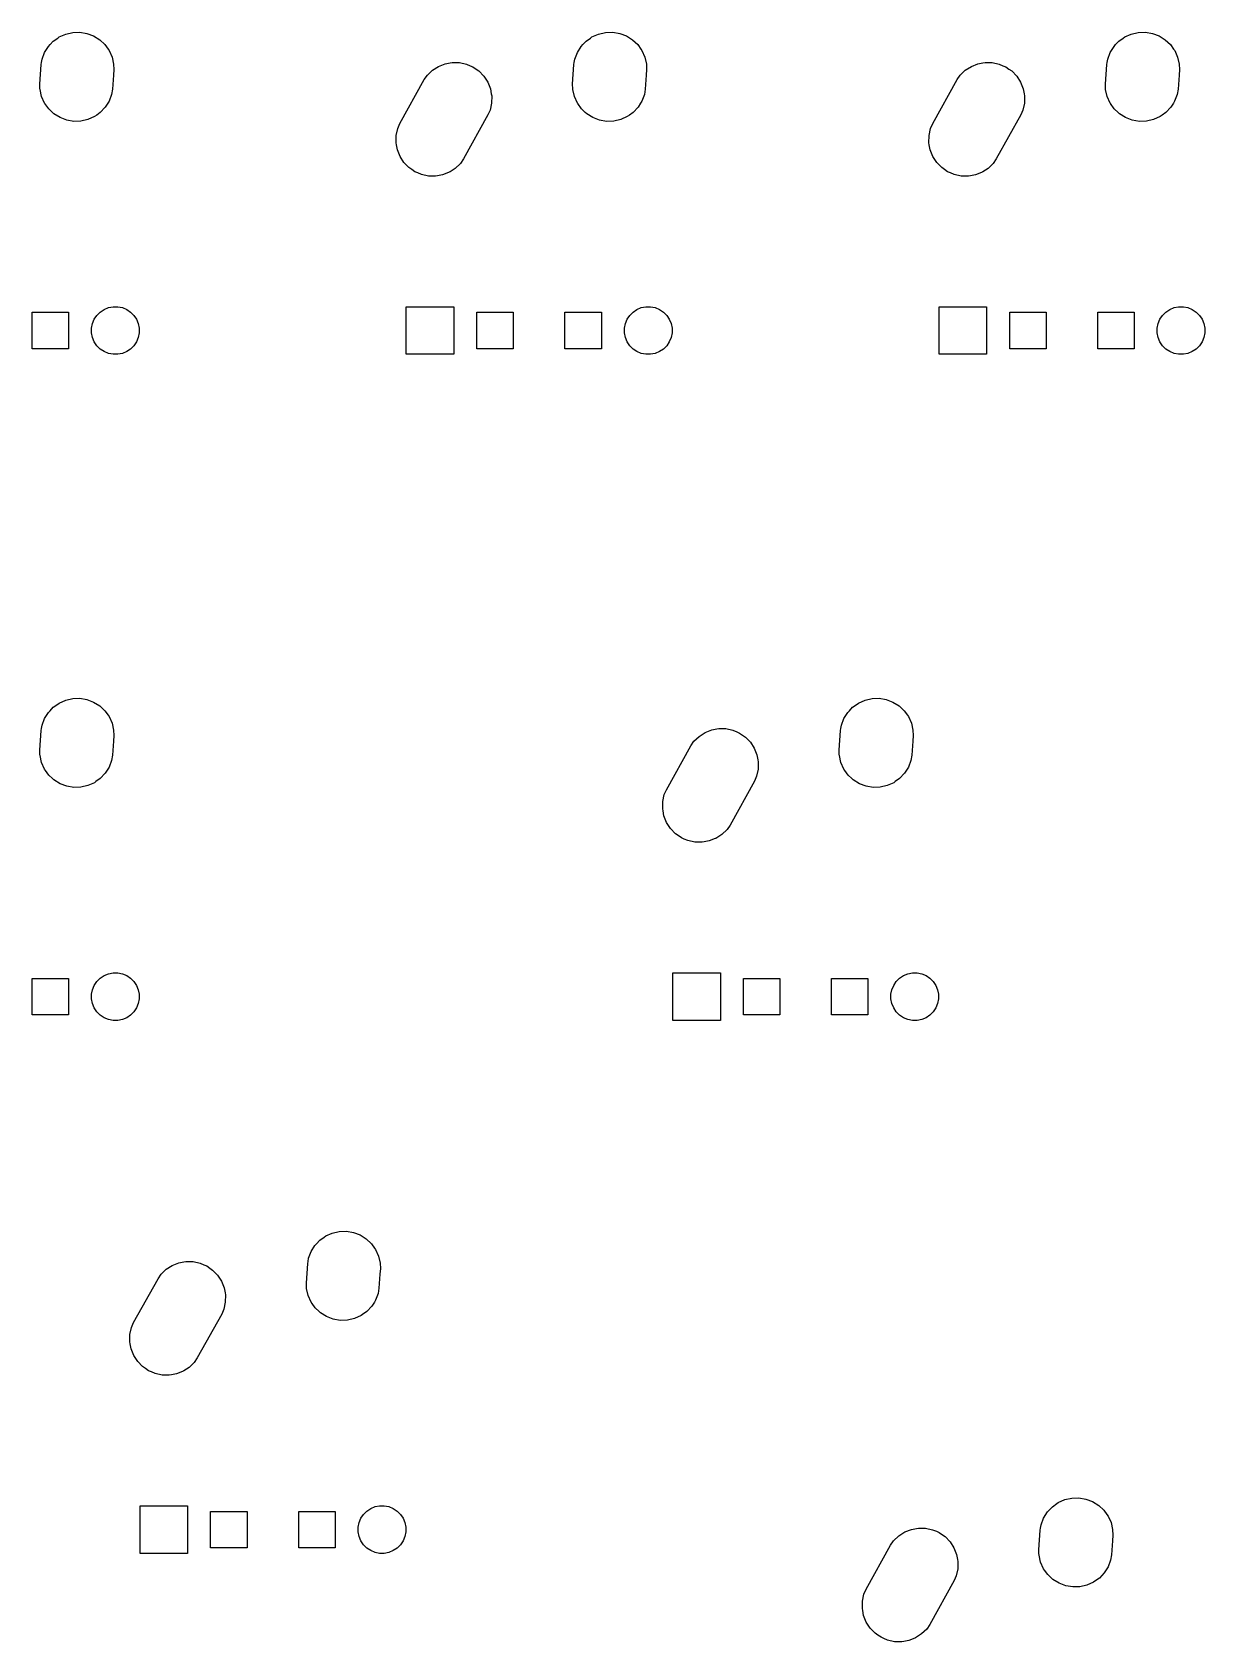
# Model space of a CAD drawing. Extents: x -4 to 377, y -2 to 110.
# Drawn here: x 292.2 to 334.1, y 52.1 to 109.7 of the extents above; entities that cross this region are included whole.
import ezdxf

# ---------------------------------------------------------------- set-up
doc = ezdxf.new("R2010")
doc.units = 0
doc.header["$MEASUREMENT"] = 0
doc.layers.add('BLACK', color=7, linetype='CONTINUOUS')

msp = doc.modelspace()

# ---------------------------------------------------------------- linework, layer by layer
at = {"layer": 'BLACK', "linetype": 'CONTINUOUS'}
for p, q in [((292.792, 109.219), (292.91, 109.344)), ((292.91, 109.344), (293.067, 109.456)), ((293.067, 109.456), (293.119, 109.493)), ((293.119, 109.493), (293.353, 109.598)), ((293.353, 109.598), (293.602, 109.656)), ((293.353, 109.598), (293.353, 109.598)), ((293.602, 109.656), (293.859, 109.664)), ((293.859, 109.664), (293.859, 109.664)), ((293.859, 109.664), (294.111, 109.621)), ((294.111, 109.621), (294.351, 109.53)), ((294.351, 109.53), (294.568, 109.394)), ((294.568, 109.394), (294.755, 109.219)), ((311.842, 109.219), (311.96, 109.344)), ((311.96, 109.344), (312.117, 109.456)), ((312.117, 109.456), (312.169, 109.493)), ((312.169, 109.493), (312.403, 109.598)), ((312.403, 109.598), (312.652, 109.656)), ((312.403, 109.598), (312.403, 109.598)), ((312.652, 109.656), (312.909, 109.664)), ((312.909, 109.664), (312.909, 109.664)), ((312.909, 109.664), (313.161, 109.621)), ((313.161, 109.621), (313.401, 109.53)), ((313.401, 109.53), (313.618, 109.394)), ((313.618, 109.394), (313.805, 109.219)), ((330.892, 109.219), (331.01, 109.344)), ((331.01, 109.344), (331.167, 109.456)), ((331.167, 109.456), (331.219, 109.493)), ((331.219, 109.493), (331.453, 109.598)), ((331.453, 109.598), (331.702, 109.656)), ((331.453, 109.598), (331.453, 109.598)), ((331.702, 109.656), (331.959, 109.664)), ((331.959, 109.664), (331.959, 109.664)), ((331.959, 109.664), (332.211, 109.621)), ((332.211, 109.621), (332.451, 109.53)), ((332.451, 109.53), (332.668, 109.394)), ((332.668, 109.394), (332.855, 109.219)), ((292.508, 108.701), (292.599, 108.941)), ((292.599, 108.941), (292.735, 109.158)), ((292.735, 109.158), (292.792, 109.219)), ((294.755, 109.219), (294.866, 109.062)), ((294.866, 109.062), (294.904, 109.01)), ((294.904, 109.01), (295.009, 108.776)), ((295.009, 108.776), (295.009, 108.776)), ((295.009, 108.776), (295.066, 108.527)), ((311.558, 108.701), (311.649, 108.941)), ((311.649, 108.941), (311.785, 109.158)), ((311.785, 109.158), (311.842, 109.219)), ((313.805, 109.219), (313.916, 109.062)), ((313.916, 109.062), (313.954, 109.01)), ((313.954, 109.01), (314.059, 108.776)), ((314.059, 108.776), (314.059, 108.776)), ((314.059, 108.776), (314.116, 108.527)), ((330.608, 108.701), (330.699, 108.941)), ((330.699, 108.941), (330.835, 109.158)), ((330.835, 109.158), (330.892, 109.219)), ((332.855, 109.219), (332.966, 109.062)), ((332.966, 109.062), (333.004, 109.01)), ((333.004, 109.01), (333.109, 108.776)), ((333.109, 108.776), (333.109, 108.776)), ((333.109, 108.776), (333.166, 108.527)), ((292.428, 107.805), (292.476, 108.512)), ((292.476, 108.512), (292.488, 108.583)), ((292.488, 108.583), (292.508, 108.701)), ((295.072, 108.335), (295.058, 108.125)), ((295.066, 108.527), (295.072, 108.335)), ((306.283, 108.125), (306.468, 108.304)), ((306.468, 108.304), (306.683, 108.443)), ((306.683, 108.443), (306.921, 108.537)), ((306.921, 108.537), (307.1, 108.57)), ((307.1, 108.57), (307.173, 108.583)), ((307.173, 108.583), (307.43, 108.579)), ((307.43, 108.579), (307.68, 108.525)), ((307.68, 108.525), (307.813, 108.467)), ((307.813, 108.467), (307.915, 108.423)), ((307.915, 108.423), (308.027, 108.346)), ((308.027, 108.346), (308.126, 108.277)), ((308.126, 108.277), (308.126, 108.277)), ((308.126, 108.277), (308.304, 108.093)), ((311.478, 107.805), (311.526, 108.512)), ((311.526, 108.512), (311.538, 108.583)), ((311.538, 108.583), (311.558, 108.701)), ((314.122, 108.335), (314.108, 108.125)), ((314.116, 108.527), (314.122, 108.335)), ((325.333, 108.125), (325.518, 108.304)), ((325.518, 108.304), (325.733, 108.443)), ((325.733, 108.443), (325.971, 108.537)), ((325.971, 108.537), (326.15, 108.57)), ((326.15, 108.57), (326.223, 108.583)), ((326.223, 108.583), (326.48, 108.579)), ((326.48, 108.579), (326.73, 108.525)), ((326.73, 108.525), (326.863, 108.467)), ((326.863, 108.467), (326.965, 108.423)), ((326.965, 108.423), (327.077, 108.346)), ((327.077, 108.346), (327.176, 108.277)), ((327.176, 108.277), (327.176, 108.277)), ((327.176, 108.277), (327.354, 108.093)), ((330.528, 107.805), (330.576, 108.512)), ((330.576, 108.512), (330.588, 108.583)), ((330.588, 108.583), (330.608, 108.701)), ((333.172, 108.335), (333.158, 108.125)), ((333.166, 108.527), (333.172, 108.335)), ((292.433, 107.639), (292.428, 107.805)), ((292.434, 107.613), (292.433, 107.639)), ((292.491, 107.364), (292.434, 107.613)), ((295.024, 107.628), (294.992, 107.439)), ((295.058, 108.125), (295.024, 107.628)), ((305.301, 106.396), (306.174, 107.968)), ((306.174, 107.968), (306.283, 108.125)), ((306.283, 108.125), (306.283, 108.125)), ((308.304, 108.093), (308.443, 107.878)), ((308.443, 107.878), (308.537, 107.639)), ((308.537, 107.639), (308.57, 107.46)), ((311.483, 107.639), (311.478, 107.805)), ((311.484, 107.613), (311.483, 107.639)), ((311.541, 107.364), (311.484, 107.613)), ((314.074, 107.628), (314.042, 107.439)), ((314.108, 108.125), (314.074, 107.628)), ((324.351, 106.396), (325.224, 107.968)), ((325.224, 107.968), (325.333, 108.125)), ((325.333, 108.125), (325.333, 108.125)), ((327.354, 108.093), (327.493, 107.878)), ((327.493, 107.878), (327.587, 107.639)), ((327.587, 107.639), (327.62, 107.46)), ((330.533, 107.639), (330.528, 107.805)), ((330.534, 107.613), (330.533, 107.639)), ((330.591, 107.364), (330.534, 107.613)), ((333.124, 107.628), (333.092, 107.439)), ((333.158, 108.125), (333.124, 107.628)), ((292.596, 107.13), (292.491, 107.364)), ((292.61, 107.111), (292.596, 107.13)), ((292.745, 106.921), (292.61, 107.111)), ((294.858, 107.13), (294.765, 106.982)), ((294.901, 107.199), (294.858, 107.13)), ((294.992, 107.439), (294.901, 107.199)), ((308.579, 107.131), (308.525, 106.88)), ((308.57, 107.46), (308.583, 107.387)), ((308.583, 107.387), (308.579, 107.131)), ((311.646, 107.13), (311.541, 107.364)), ((311.66, 107.111), (311.646, 107.13)), ((311.795, 106.921), (311.66, 107.111)), ((313.908, 107.13), (313.815, 106.982)), ((313.951, 107.199), (313.908, 107.13)), ((314.042, 107.439), (313.951, 107.199)), ((327.629, 107.131), (327.575, 106.88)), ((327.62, 107.46), (327.633, 107.387)), ((327.633, 107.387), (327.629, 107.131)), ((330.696, 107.13), (330.591, 107.364)), ((330.71, 107.111), (330.696, 107.13)), ((330.845, 106.921), (330.71, 107.111)), ((332.958, 107.13), (332.865, 106.982)), ((333.001, 107.199), (332.958, 107.13)), ((333.092, 107.439), (333.001, 107.199)), ((292.879, 106.796), (292.745, 106.921)), ((292.932, 106.746), (292.879, 106.796)), ((293.149, 106.61), (292.932, 106.746)), ((293.389, 106.519), (293.149, 106.61)), ((293.641, 106.476), (293.389, 106.519)), ((293.898, 106.484), (293.641, 106.476)), ((293.641, 106.476), (293.641, 106.476)), ((294.147, 106.542), (293.898, 106.484)), ((294.381, 106.647), (294.147, 106.542)), ((294.147, 106.542), (294.147, 106.542)), ((294.46, 106.703), (294.381, 106.647)), ((294.59, 106.796), (294.46, 106.703)), ((294.765, 106.982), (294.59, 106.796)), ((308.449, 106.704), (307.576, 105.132)), ((308.525, 106.88), (308.449, 106.704)), ((311.929, 106.796), (311.795, 106.921)), ((311.982, 106.746), (311.929, 106.796)), ((312.199, 106.61), (311.982, 106.746)), ((312.439, 106.519), (312.199, 106.61)), ((312.691, 106.476), (312.439, 106.519)), ((312.948, 106.484), (312.691, 106.476)), ((312.691, 106.476), (312.691, 106.476)), ((313.197, 106.542), (312.948, 106.484)), ((313.431, 106.647), (313.197, 106.542)), ((313.197, 106.542), (313.197, 106.542)), ((313.51, 106.703), (313.431, 106.647)), ((313.64, 106.796), (313.51, 106.703)), ((313.815, 106.982), (313.64, 106.796)), ((327.499, 106.704), (326.626, 105.132)), ((327.575, 106.88), (327.499, 106.704)), ((330.979, 106.796), (330.845, 106.921)), ((331.032, 106.746), (330.979, 106.796)), ((331.249, 106.61), (331.032, 106.746)), ((331.489, 106.519), (331.249, 106.61)), ((331.741, 106.476), (331.489, 106.519)), ((331.998, 106.484), (331.741, 106.476)), ((331.741, 106.476), (331.741, 106.476)), ((332.247, 106.542), (331.998, 106.484)), ((332.481, 106.647), (332.247, 106.542)), ((332.247, 106.542), (332.247, 106.542)), ((332.56, 106.703), (332.481, 106.647)), ((332.69, 106.796), (332.56, 106.703)), ((332.865, 106.982), (332.69, 106.796)), ((305.167, 105.713), (305.171, 105.969)), ((305.171, 105.969), (305.225, 106.22)), ((305.225, 106.22), (305.301, 106.396)), ((324.217, 105.713), (324.221, 105.969)), ((324.221, 105.969), (324.275, 106.22)), ((324.275, 106.22), (324.351, 106.396)), ((305.18, 105.64), (305.167, 105.713)), ((305.213, 105.461), (305.18, 105.64)), ((305.307, 105.222), (305.213, 105.461)), ((324.23, 105.64), (324.217, 105.713)), ((324.263, 105.461), (324.23, 105.64)), ((324.357, 105.222), (324.263, 105.461)), ((305.446, 105.007), (305.307, 105.222)), ((305.624, 104.823), (305.446, 105.007)), ((305.723, 104.754), (305.624, 104.823)), ((305.624, 104.823), (305.624, 104.823)), ((305.835, 104.677), (305.723, 104.754)), ((307.282, 104.796), (307.098, 104.677)), ((307.467, 104.975), (307.282, 104.796)), ((307.576, 105.132), (307.467, 104.975)), ((307.467, 104.975), (307.467, 104.975)), ((324.496, 105.007), (324.357, 105.222)), ((324.674, 104.823), (324.496, 105.007)), ((324.773, 104.754), (324.674, 104.823)), ((324.674, 104.823), (324.674, 104.823)), ((324.885, 104.677), (324.773, 104.754)), ((326.332, 104.796), (326.148, 104.677)), ((326.517, 104.975), (326.332, 104.796)), ((326.626, 105.132), (326.517, 104.975)), ((326.517, 104.975), (326.517, 104.975)), ((305.937, 104.633), (305.835, 104.677)), ((306.07, 104.575), (305.937, 104.633)), ((306.32, 104.521), (306.07, 104.575)), ((306.577, 104.517), (306.32, 104.521)), ((306.65, 104.53), (306.577, 104.517)), ((306.829, 104.563), (306.65, 104.53)), ((307.045, 104.648), (306.829, 104.563)), ((307.067, 104.657), (307.045, 104.648)), ((307.098, 104.677), (307.067, 104.657)), ((324.987, 104.633), (324.885, 104.677)), ((325.12, 104.575), (324.987, 104.633)), ((325.37, 104.521), (325.12, 104.575)), ((325.627, 104.517), (325.37, 104.521)), ((325.7, 104.53), (325.627, 104.517)), ((325.879, 104.563), (325.7, 104.53)), ((326.095, 104.648), (325.879, 104.563)), ((326.117, 104.657), (326.095, 104.648)), ((326.148, 104.677), (326.117, 104.657)), ((292.154, 98.349), (292.154, 99.651)), ((292.154, 99.651), (293.456, 99.651)), ((293.456, 99.651), (293.456, 98.349)), ((294.376, 99.4031), (294.469, 99.5425)), ((294.469, 99.5425), (294.588, 99.661)), ((294.588, 99.661), (294.727, 99.7541)), ((294.727, 99.7541), (294.882, 99.8183)), ((294.882, 99.8183), (295.046, 99.851)), ((295.046, 99.851), (295.214, 99.851)), ((295.214, 99.851), (295.378, 99.8183)), ((295.378, 99.8183), (295.533, 99.7541)), ((295.533, 99.7541), (295.672, 99.661)), ((295.672, 99.661), (295.791, 99.5425)), ((295.791, 99.5425), (295.884, 99.4031)), ((305.529, 98.149), (305.529, 99.851)), ((305.529, 99.851), (307.231, 99.851)), ((307.231, 99.851), (307.231, 98.149)), ((308.054, 98.349), (308.054, 99.651)), ((308.054, 99.651), (309.356, 99.651)), ((309.356, 99.651), (309.356, 98.349)), ((311.204, 98.349), (311.204, 99.651)), ((311.204, 99.651), (312.506, 99.651)), ((312.506, 99.651), (312.506, 98.349)), ((313.426, 99.4031), (313.519, 99.5425)), ((313.519, 99.5425), (313.638, 99.661)), ((313.638, 99.661), (313.777, 99.7541)), ((313.777, 99.7541), (313.932, 99.8183)), ((313.932, 99.8183), (314.096, 99.851)), ((314.096, 99.851), (314.264, 99.851)), ((314.264, 99.851), (314.428, 99.8183)), ((314.428, 99.8183), (314.583, 99.7541)), ((314.583, 99.7541), (314.722, 99.661)), ((314.722, 99.661), (314.841, 99.5425)), ((314.841, 99.5425), (314.934, 99.4031)), ((324.579, 98.149), (324.579, 99.851)), ((324.579, 99.851), (326.281, 99.851)), ((326.281, 99.851), (326.281, 98.149)), ((327.104, 98.349), (327.104, 99.651)), ((327.104, 99.651), (328.406, 99.651)), ((328.406, 99.651), (328.406, 98.349)), ((330.254, 98.349), (330.254, 99.651)), ((330.254, 99.651), (331.556, 99.651)), ((331.556, 99.651), (331.556, 98.349)), ((332.476, 99.4031), (332.569, 99.5425)), ((332.569, 99.5425), (332.688, 99.661)), ((332.688, 99.661), (332.827, 99.7541)), ((332.827, 99.7541), (332.982, 99.8183)), ((332.982, 99.8183), (333.146, 99.851)), ((333.146, 99.851), (333.314, 99.851)), ((333.314, 99.851), (333.478, 99.8183)), ((333.478, 99.8183), (333.633, 99.7541)), ((333.633, 99.7541), (333.772, 99.661)), ((333.772, 99.661), (333.891, 99.5425)), ((333.891, 99.5425), (333.984, 99.4031)), ((294.279, 99.0838), (294.312, 99.2482)), ((294.279, 98.9162), (294.279, 99.0838)), ((294.312, 99.2482), (294.376, 99.4031)), ((295.884, 99.4031), (295.948, 99.2482)), ((295.948, 99.2482), (295.981, 99.0838)), ((295.981, 99.0838), (295.981, 98.9162)), ((313.329, 99.0838), (313.362, 99.2482)), ((313.329, 98.9162), (313.329, 99.0838)), ((313.362, 99.2482), (313.426, 99.4031)), ((314.934, 99.4031), (314.998, 99.2482)), ((314.998, 99.2482), (315.031, 99.0838)), ((315.031, 99.0838), (315.031, 98.9162)), ((332.379, 99.0838), (332.412, 99.2482)), ((332.379, 98.9162), (332.379, 99.0838)), ((332.412, 99.2482), (332.476, 99.4031)), ((333.984, 99.4031), (334.048, 99.2482)), ((334.048, 99.2482), (334.081, 99.0838)), ((334.081, 99.0838), (334.081, 98.9162)), ((294.312, 98.7518), (294.279, 98.9162)), ((294.376, 98.5969), (294.312, 98.7518)), ((294.469, 98.4575), (294.376, 98.5969)), ((294.588, 98.339), (294.469, 98.4575)), ((295.791, 98.4575), (295.672, 98.339)), ((295.884, 98.5969), (295.791, 98.4575)), ((295.948, 98.7518), (295.884, 98.5969)), ((295.981, 98.9162), (295.948, 98.7518)), ((313.362, 98.7518), (313.329, 98.9162)), ((313.426, 98.5969), (313.362, 98.7518)), ((313.519, 98.4575), (313.426, 98.5969)), ((313.638, 98.339), (313.519, 98.4575)), ((314.841, 98.4575), (314.722, 98.339)), ((314.934, 98.5969), (314.841, 98.4575)), ((314.998, 98.7518), (314.934, 98.5969)), ((315.031, 98.9162), (314.998, 98.7518)), ((332.412, 98.7518), (332.379, 98.9162)), ((332.476, 98.5969), (332.412, 98.7518)), ((332.569, 98.4575), (332.476, 98.5969)), ((332.688, 98.339), (332.569, 98.4575)), ((333.891, 98.4575), (333.772, 98.339)), ((333.984, 98.5969), (333.891, 98.4575)), ((334.048, 98.7518), (333.984, 98.5969)), ((334.081, 98.9162), (334.048, 98.7518)), ((293.456, 98.349), (292.154, 98.349)), ((294.727, 98.2459), (294.588, 98.339)), ((294.882, 98.1817), (294.727, 98.2459)), ((295.046, 98.149), (294.882, 98.1817)), ((295.214, 98.149), (295.046, 98.149)), ((295.378, 98.1817), (295.214, 98.149)), ((295.533, 98.2459), (295.378, 98.1817)), ((295.672, 98.339), (295.533, 98.2459)), ((307.231, 98.149), (305.529, 98.149)), ((309.356, 98.349), (308.054, 98.349)), ((312.506, 98.349), (311.204, 98.349)), ((313.777, 98.2459), (313.638, 98.339)), ((313.932, 98.1817), (313.777, 98.2459)), ((314.096, 98.149), (313.932, 98.1817)), ((314.264, 98.149), (314.096, 98.149)), ((314.428, 98.1817), (314.264, 98.149)), ((314.583, 98.2459), (314.428, 98.1817)), ((314.722, 98.339), (314.583, 98.2459)), ((326.281, 98.149), (324.579, 98.149)), ((328.406, 98.349), (327.104, 98.349)), ((331.556, 98.349), (330.254, 98.349)), ((332.827, 98.2459), (332.688, 98.339)), ((332.982, 98.1817), (332.827, 98.2459)), ((333.146, 98.149), (332.982, 98.1817)), ((333.314, 98.149), (333.146, 98.149)), ((333.478, 98.1817), (333.314, 98.149)), ((333.633, 98.2459), (333.478, 98.1817)), ((333.772, 98.339), (333.633, 98.2459)), ((293.119, 85.6832), (293.353, 85.7883)), ((293.353, 85.7883), (293.602, 85.8459)), ((293.353, 85.7883), (293.353, 85.7883)), ((293.602, 85.8459), (293.859, 85.8536)), ((293.859, 85.8536), (293.859, 85.8536)), ((293.859, 85.8536), (294.111, 85.8112)), ((294.111, 85.8112), (294.351, 85.7203)), ((321.699, 85.6832), (321.933, 85.7883)), ((321.933, 85.7883), (322.182, 85.8459)), ((321.933, 85.7883), (321.933, 85.7883)), ((322.182, 85.8459), (322.439, 85.8536)), ((322.439, 85.8536), (322.439, 85.8536)), ((322.439, 85.8536), (322.691, 85.8112)), ((322.691, 85.8112), (322.931, 85.7203)), ((292.599, 85.1306), (292.735, 85.3479)), ((292.735, 85.3479), (292.792, 85.4087)), ((292.792, 85.4087), (292.91, 85.5345)), ((292.91, 85.5345), (293.067, 85.6458)), ((293.067, 85.6458), (293.119, 85.6832)), ((294.351, 85.7203), (294.568, 85.5844)), ((294.568, 85.5844), (294.755, 85.4087)), ((294.755, 85.4087), (294.866, 85.2524)), ((294.866, 85.2524), (294.904, 85.2)), ((294.904, 85.2), (295.009, 84.9663)), ((321.179, 85.1306), (321.315, 85.3479)), ((321.315, 85.3479), (321.372, 85.4087)), ((321.372, 85.4087), (321.49, 85.5345)), ((321.49, 85.5345), (321.647, 85.6458)), ((321.647, 85.6458), (321.699, 85.6832)), ((322.931, 85.7203), (323.148, 85.5844)), ((323.148, 85.5844), (323.335, 85.4087)), ((323.335, 85.4087), (323.446, 85.2524)), ((323.446, 85.2524), (323.484, 85.2)), ((323.484, 85.2), (323.589, 84.9663)), ((292.428, 83.9954), (292.476, 84.7016)), ((292.476, 84.7016), (292.488, 84.7729)), ((292.488, 84.7729), (292.508, 84.891)), ((292.508, 84.891), (292.599, 85.1306)), ((295.009, 84.9663), (295.009, 84.9663)), ((295.009, 84.9663), (295.066, 84.7166)), ((295.066, 84.7166), (295.072, 84.5246)), ((315.998, 84.4938), (316.213, 84.6327)), ((316.213, 84.6327), (316.451, 84.7269)), ((316.451, 84.7269), (316.63, 84.7595)), ((316.63, 84.7595), (316.703, 84.7729)), ((316.703, 84.7729), (316.96, 84.7687)), ((316.96, 84.7687), (317.21, 84.7147)), ((317.21, 84.7147), (317.343, 84.6569)), ((317.343, 84.6569), (317.445, 84.6128)), ((317.445, 84.6128), (317.557, 84.5357)), ((321.008, 83.9954), (321.056, 84.7016)), ((321.056, 84.7016), (321.068, 84.7729)), ((321.068, 84.7729), (321.088, 84.891)), ((321.088, 84.891), (321.179, 85.1306)), ((323.589, 84.9663), (323.589, 84.9663)), ((323.589, 84.9663), (323.646, 84.7166)), ((323.646, 84.7166), (323.652, 84.5246)), ((295.058, 84.3155), (295.024, 83.8184)), ((295.072, 84.5246), (295.058, 84.3155)), ((314.831, 82.5859), (315.704, 84.1575)), ((315.704, 84.1575), (315.813, 84.3155)), ((315.813, 84.3155), (315.998, 84.4938)), ((315.813, 84.3155), (315.813, 84.3155)), ((317.557, 84.5357), (317.656, 84.467)), ((317.656, 84.467), (317.656, 84.467)), ((317.656, 84.467), (317.834, 84.2829)), ((317.834, 84.2829), (317.973, 84.0675)), ((317.973, 84.0675), (318.067, 83.8292)), ((323.638, 84.3155), (323.604, 83.8184)), ((323.652, 84.5246), (323.638, 84.3155)), ((292.433, 83.8292), (292.428, 83.9954)), ((292.434, 83.8034), (292.433, 83.8292)), ((292.491, 83.5537), (292.434, 83.8034)), ((292.596, 83.32), (292.491, 83.5537)), ((294.992, 83.629), (294.901, 83.3894)), ((295.024, 83.8184), (294.992, 83.629)), ((318.067, 83.8292), (318.1, 83.6502)), ((318.1, 83.6502), (318.113, 83.5771)), ((318.113, 83.5771), (318.109, 83.3208)), ((321.013, 83.8292), (321.008, 83.9954)), ((321.014, 83.8034), (321.013, 83.8292)), ((321.071, 83.5537), (321.014, 83.8034)), ((321.176, 83.32), (321.071, 83.5537)), ((323.572, 83.629), (323.481, 83.3894)), ((323.604, 83.8184), (323.572, 83.629)), ((292.634, 83.2675), (292.596, 83.32)), ((292.745, 83.1113), (292.634, 83.2675)), ((292.879, 82.9855), (292.745, 83.1113)), ((292.932, 82.9356), (292.879, 82.9855)), ((293.149, 82.7997), (292.932, 82.9356)), ((294.433, 82.8742), (294.381, 82.8368)), ((294.59, 82.9855), (294.433, 82.8742)), ((294.765, 83.1721), (294.59, 82.9855)), ((294.858, 83.32), (294.765, 83.1721)), ((294.901, 83.3894), (294.858, 83.32)), ((317.979, 82.8941), (317.106, 81.3225)), ((318.055, 83.0703), (317.979, 82.8941)), ((318.109, 83.3208), (318.055, 83.0703)), ((321.214, 83.2675), (321.176, 83.32)), ((321.325, 83.1113), (321.214, 83.2675)), ((321.459, 82.9855), (321.325, 83.1113)), ((321.512, 82.9356), (321.459, 82.9855)), ((321.729, 82.7997), (321.512, 82.9356)), ((323.013, 82.8742), (322.961, 82.8368)), ((323.17, 82.9855), (323.013, 82.8742)), ((323.345, 83.1721), (323.17, 82.9855)), ((323.438, 83.32), (323.345, 83.1721)), ((323.481, 83.3894), (323.438, 83.32)), ((293.389, 82.7088), (293.149, 82.7997)), ((293.641, 82.6664), (293.389, 82.7088)), ((293.898, 82.6741), (293.641, 82.6664)), ((293.641, 82.6664), (293.641, 82.6664)), ((294.147, 82.7317), (293.898, 82.6741)), ((294.381, 82.8368), (294.147, 82.7317)), ((294.147, 82.7317), (294.147, 82.7317)), ((314.701, 82.1592), (314.755, 82.4097)), ((314.755, 82.4097), (314.831, 82.5859)), ((321.969, 82.7088), (321.729, 82.7997)), ((322.221, 82.6664), (321.969, 82.7088)), ((322.478, 82.6741), (322.221, 82.6664)), ((322.221, 82.6664), (322.221, 82.6664)), ((322.727, 82.7317), (322.478, 82.6741)), ((322.961, 82.8368), (322.727, 82.7317)), ((322.727, 82.7317), (322.727, 82.7317)), ((314.697, 81.9029), (314.701, 82.1592)), ((314.71, 81.8298), (314.697, 81.9029)), ((314.743, 81.6508), (314.71, 81.8298)), ((314.837, 81.4125), (314.743, 81.6508)), ((314.976, 81.1971), (314.837, 81.4125)), ((315.154, 81.013), (314.976, 81.1971)), ((316.997, 81.1645), (316.812, 80.9862)), ((317.106, 81.3225), (316.997, 81.1645)), ((316.997, 81.1645), (316.997, 81.1645)), ((315.253, 80.9443), (315.154, 81.013)), ((315.154, 81.013), (315.154, 81.013)), ((315.365, 80.8672), (315.253, 80.9443)), ((315.467, 80.8231), (315.365, 80.8672)), ((315.6, 80.7653), (315.467, 80.8231)), ((315.85, 80.7113), (315.6, 80.7653)), ((316.107, 80.7071), (315.85, 80.7113)), ((316.18, 80.7205), (316.107, 80.7071)), ((316.359, 80.7531), (316.18, 80.7205)), ((316.575, 80.8384), (316.359, 80.7531)), ((316.597, 80.8473), (316.575, 80.8384)), ((316.628, 80.8672), (316.597, 80.8473)), ((316.812, 80.9862), (316.628, 80.8672)), ((294.727, 75.9441), (294.882, 76.0083)), ((294.882, 76.0083), (295.046, 76.041)), ((295.046, 76.041), (295.214, 76.041)), ((295.214, 76.041), (295.378, 76.0083)), ((295.378, 76.0083), (295.533, 75.9441)), ((315.059, 74.339), (315.059, 76.041)), ((315.059, 76.041), (316.761, 76.041)), ((316.761, 76.041), (316.761, 74.339)), ((323.307, 75.9441), (323.462, 76.0083)), ((323.462, 76.0083), (323.626, 76.041)), ((323.626, 76.041), (323.794, 76.041)), ((323.794, 76.041), (323.958, 76.0083)), ((323.958, 76.0083), (324.113, 75.9441)), ((292.154, 74.539), (292.154, 75.841)), ((292.154, 75.841), (293.456, 75.841)), ((293.456, 75.841), (293.456, 74.539)), ((294.279, 75.2738), (294.312, 75.4382)), ((294.312, 75.4382), (294.376, 75.5931)), ((294.376, 75.5931), (294.469, 75.7325)), ((294.469, 75.7325), (294.588, 75.851)), ((294.588, 75.851), (294.727, 75.9441)), ((295.533, 75.9441), (295.672, 75.851)), ((295.672, 75.851), (295.791, 75.7325)), ((295.791, 75.7325), (295.884, 75.5931)), ((295.884, 75.5931), (295.948, 75.4382)), ((295.948, 75.4382), (295.981, 75.2738)), ((317.584, 74.539), (317.584, 75.841)), ((317.584, 75.841), (318.886, 75.841)), ((318.886, 75.841), (318.886, 74.539)), ((320.734, 74.539), (320.734, 75.841)), ((320.734, 75.841), (322.036, 75.841)), ((322.036, 75.841), (322.036, 74.539)), ((322.859, 75.2738), (322.892, 75.4382)), ((322.892, 75.4382), (322.956, 75.5931)), ((322.956, 75.5931), (323.049, 75.7325)), ((323.049, 75.7325), (323.168, 75.851)), ((323.168, 75.851), (323.307, 75.9441)), ((324.113, 75.9441), (324.252, 75.851)), ((324.252, 75.851), (324.371, 75.7325)), ((324.371, 75.7325), (324.464, 75.5931)), ((324.464, 75.5931), (324.528, 75.4382)), ((324.528, 75.4382), (324.561, 75.2738)), ((294.279, 75.1062), (294.279, 75.2738)), ((294.312, 74.9418), (294.279, 75.1062)), ((294.376, 74.7869), (294.312, 74.9418)), ((295.948, 74.9418), (295.884, 74.7869)), ((295.981, 75.1062), (295.948, 74.9418)), ((295.981, 75.2738), (295.981, 75.1062)), ((322.859, 75.1062), (322.859, 75.2738)), ((322.892, 74.9418), (322.859, 75.1062)), ((322.956, 74.7869), (322.892, 74.9418)), ((324.528, 74.9418), (324.464, 74.7869)), ((324.561, 75.1062), (324.528, 74.9418)), ((324.561, 75.2738), (324.561, 75.1062)), ((293.456, 74.539), (292.154, 74.539)), ((294.469, 74.6475), (294.376, 74.7869)), ((294.588, 74.529), (294.469, 74.6475)), ((294.727, 74.4359), (294.588, 74.529)), ((294.882, 74.3717), (294.727, 74.4359)), ((295.046, 74.339), (294.882, 74.3717)), ((295.214, 74.339), (295.046, 74.339)), ((295.378, 74.3717), (295.214, 74.339)), ((295.533, 74.4359), (295.378, 74.3717)), ((295.672, 74.529), (295.533, 74.4359)), ((295.791, 74.6475), (295.672, 74.529)), ((295.884, 74.7869), (295.791, 74.6475)), ((316.761, 74.339), (315.059, 74.339)), ((318.886, 74.539), (317.584, 74.539)), ((322.036, 74.539), (320.734, 74.539)), ((323.049, 74.6475), (322.956, 74.7869)), ((323.168, 74.529), (323.049, 74.6475)), ((323.307, 74.4359), (323.168, 74.529)), ((323.462, 74.3717), (323.307, 74.4359)), ((323.626, 74.339), (323.462, 74.3717)), ((323.794, 74.339), (323.626, 74.339)), ((323.958, 74.3717), (323.794, 74.339)), ((324.113, 74.4359), (323.958, 74.3717)), ((324.252, 74.529), (324.113, 74.4359)), ((324.371, 74.6475), (324.252, 74.529)), ((324.464, 74.7869), (324.371, 74.6475)), ((302.883, 66.7383), (303.132, 66.7959)), ((303.132, 66.7959), (303.389, 66.8036)), ((303.389, 66.8036), (303.389, 66.8036)), ((303.389, 66.8036), (303.641, 66.7612)), ((303.641, 66.7612), (303.881, 66.6703)), ((302.129, 66.0806), (302.265, 66.2979)), ((302.265, 66.2979), (302.322, 66.3587)), ((302.322, 66.3587), (302.44, 66.4845)), ((302.44, 66.4845), (302.597, 66.5958)), ((302.597, 66.5958), (302.649, 66.6332)), ((302.649, 66.6332), (302.883, 66.7383)), ((302.883, 66.7383), (302.883, 66.7383)), ((303.881, 66.6703), (304.098, 66.5344)), ((304.098, 66.5344), (304.285, 66.3587)), ((304.285, 66.3587), (304.396, 66.2024)), ((304.396, 66.2024), (304.434, 66.15)), ((297.163, 65.5827), (297.401, 65.6769)), ((297.401, 65.6769), (297.58, 65.7095)), ((297.58, 65.7095), (297.653, 65.7229)), ((297.653, 65.7229), (297.91, 65.7187)), ((297.91, 65.7187), (298.16, 65.6647)), ((298.16, 65.6647), (298.293, 65.6069)), ((298.293, 65.6069), (298.395, 65.5628)), ((301.958, 64.9454), (302.006, 65.6516)), ((302.006, 65.6516), (302.018, 65.7229)), ((302.018, 65.7229), (302.038, 65.841)), ((302.038, 65.841), (302.129, 66.0806)), ((304.434, 66.15), (304.539, 65.9163)), ((304.539, 65.9163), (304.539, 65.9163)), ((304.539, 65.9163), (304.596, 65.6666)), ((304.596, 65.6666), (304.602, 65.4746)), ((295.781, 63.5359), (296.654, 65.1075)), ((296.654, 65.1075), (296.763, 65.2655)), ((296.763, 65.2655), (296.948, 65.4438)), ((296.763, 65.2655), (296.763, 65.2655)), ((296.948, 65.4438), (297.163, 65.5827)), ((298.395, 65.5628), (298.507, 65.4857)), ((298.507, 65.4857), (298.606, 65.417)), ((298.606, 65.417), (298.606, 65.417)), ((298.606, 65.417), (298.784, 65.2329)), ((298.784, 65.2329), (298.923, 65.0175)), ((298.923, 65.0175), (299.017, 64.7792)), ((304.588, 65.2655), (304.554, 64.7684)), ((304.602, 65.4746), (304.588, 65.2655)), ((299.017, 64.7792), (299.05, 64.6002)), ((299.05, 64.6002), (299.063, 64.5271)), ((299.063, 64.5271), (299.059, 64.2708)), ((301.963, 64.7792), (301.958, 64.9454)), ((301.964, 64.7534), (301.963, 64.7792)), ((302.021, 64.5037), (301.964, 64.7534)), ((302.126, 64.27), (302.021, 64.5037)), ((304.522, 64.579), (304.431, 64.3394)), ((304.554, 64.7684), (304.522, 64.579)), ((299.005, 64.0203), (298.929, 63.8441)), ((299.059, 64.2708), (299.005, 64.0203)), ((302.164, 64.2176), (302.126, 64.27)), ((302.275, 64.0613), (302.164, 64.2176)), ((302.409, 63.9355), (302.275, 64.0613)), ((302.462, 63.8856), (302.409, 63.9355)), ((302.679, 63.7497), (302.462, 63.8856)), ((304.12, 63.9355), (303.963, 63.8242)), ((304.295, 64.1221), (304.12, 63.9355)), ((304.388, 64.27), (304.295, 64.1221)), ((304.431, 64.3394), (304.388, 64.27)), ((295.651, 63.1092), (295.705, 63.3597)), ((295.705, 63.3597), (295.781, 63.5359)), ((298.929, 63.8441), (298.056, 62.2725)), ((302.919, 63.6588), (302.679, 63.7497)), ((303.171, 63.6164), (302.919, 63.6588)), ((303.428, 63.6241), (303.171, 63.6164)), ((303.171, 63.6164), (303.171, 63.6164)), ((303.677, 63.6817), (303.428, 63.6241)), ((303.911, 63.7868), (303.677, 63.6817)), ((303.677, 63.6817), (303.677, 63.6817)), ((303.963, 63.8242), (303.911, 63.7868)), ((295.647, 62.8529), (295.651, 63.1092)), ((295.66, 62.7798), (295.647, 62.8529)), ((295.693, 62.6008), (295.66, 62.7798)), ((295.787, 62.3625), (295.693, 62.6008)), ((295.926, 62.1471), (295.787, 62.3625)), ((296.104, 61.963), (295.926, 62.1471)), ((298.056, 62.2725), (297.947, 62.1145)), ((296.203, 61.8943), (296.104, 61.963)), ((296.104, 61.963), (296.104, 61.963)), ((296.315, 61.8172), (296.203, 61.8943)), ((296.417, 61.7731), (296.315, 61.8172)), ((296.55, 61.7153), (296.417, 61.7731)), ((296.8, 61.6613), (296.55, 61.7153)), ((297.057, 61.6571), (296.8, 61.6613)), ((297.13, 61.6705), (297.057, 61.6571)), ((297.309, 61.7031), (297.13, 61.6705)), ((297.525, 61.7884), (297.309, 61.7031)), ((297.547, 61.7973), (297.525, 61.7884)), ((297.578, 61.8172), (297.547, 61.7973)), ((297.762, 61.9362), (297.578, 61.8172)), ((297.947, 62.1145), (297.762, 61.9362)), ((297.947, 62.1145), (297.947, 62.1145)), ((296.009, 55.289), (296.009, 56.991)), ((296.009, 56.991), (297.711, 56.991)), ((297.711, 56.991), (297.711, 55.289)), ((304.412, 56.9583), (304.576, 56.991)), ((304.576, 56.991), (304.744, 56.991)), ((304.744, 56.991), (304.908, 56.9583)), ((328.63, 56.9545), (328.787, 57.0658)), ((328.787, 57.0658), (328.839, 57.1032)), ((328.839, 57.1032), (329.073, 57.2083)), ((329.073, 57.2083), (329.322, 57.2659)), ((329.073, 57.2083), (329.073, 57.2083)), ((329.322, 57.2659), (329.579, 57.2736)), ((329.579, 57.2736), (329.579, 57.2736)), ((329.579, 57.2736), (329.831, 57.2312)), ((329.831, 57.2312), (330.071, 57.1403)), ((330.071, 57.1403), (330.288, 57.0044)), ((330.288, 57.0044), (330.475, 56.8287)), ((298.534, 55.489), (298.534, 56.791)), ((298.534, 56.791), (299.836, 56.791)), ((299.836, 56.791), (299.836, 55.489)), ((301.684, 55.489), (301.684, 56.791)), ((301.684, 56.791), (302.986, 56.791)), ((302.986, 56.791), (302.986, 55.489)), ((303.809, 56.2238), (303.842, 56.3882)), ((303.842, 56.3882), (303.906, 56.5431)), ((303.906, 56.5431), (303.999, 56.6825)), ((303.999, 56.6825), (304.118, 56.801)), ((304.118, 56.801), (304.257, 56.8941)), ((304.257, 56.8941), (304.412, 56.9583)), ((304.908, 56.9583), (305.063, 56.8941)), ((305.063, 56.8941), (305.202, 56.801)), ((305.202, 56.801), (305.321, 56.6825)), ((305.321, 56.6825), (305.414, 56.5431)), ((305.414, 56.5431), (305.478, 56.3882)), ((305.478, 56.3882), (305.511, 56.2238)), ((328.228, 56.311), (328.319, 56.5506)), ((328.319, 56.5506), (328.455, 56.7679)), ((328.455, 56.7679), (328.512, 56.8287)), ((328.512, 56.8287), (328.63, 56.9545)), ((330.475, 56.8287), (330.579, 56.6825)), ((330.579, 56.6825), (330.624, 56.62)), ((330.624, 56.62), (330.729, 56.3863)), ((330.729, 56.3863), (330.729, 56.3863)), ((330.729, 56.3863), (330.786, 56.1366)), ((303.809, 56.0562), (303.809, 56.2238)), ((303.842, 55.8918), (303.809, 56.0562)), ((303.906, 55.7369), (303.842, 55.8918)), ((305.478, 55.8918), (305.414, 55.7369)), ((305.511, 56.0562), (305.478, 55.8918)), ((305.511, 56.2238), (305.511, 56.0562)), ((322.955, 55.7369), (323.138, 55.9138)), ((323.138, 55.9138), (323.353, 56.0527)), ((323.353, 56.0527), (323.591, 56.1469)), ((323.591, 56.1469), (323.77, 56.1795)), ((323.77, 56.1795), (323.843, 56.1929)), ((323.843, 56.1929), (324.1, 56.1887)), ((324.1, 56.1887), (324.35, 56.1347)), ((324.35, 56.1347), (324.483, 56.0769)), ((324.483, 56.0769), (324.585, 56.0328)), ((324.585, 56.0328), (324.697, 55.9557)), ((324.697, 55.9557), (324.796, 55.887)), ((324.796, 55.887), (324.796, 55.887)), ((324.796, 55.887), (324.974, 55.7029)), ((328.148, 55.4154), (328.196, 56.1216)), ((328.196, 56.1216), (328.208, 56.1929)), ((328.208, 56.1929), (328.228, 56.311)), ((330.792, 55.9446), (330.778, 55.7369)), ((330.786, 56.1366), (330.792, 55.9446)), ((297.711, 55.289), (296.009, 55.289)), ((299.836, 55.489), (298.534, 55.489)), ((302.986, 55.489), (301.684, 55.489)), ((303.999, 55.5975), (303.906, 55.7369)), ((304.118, 55.479), (303.999, 55.5975)), ((304.257, 55.3859), (304.118, 55.479)), ((304.412, 55.3217), (304.257, 55.3859)), ((304.576, 55.289), (304.412, 55.3217)), ((304.744, 55.289), (304.576, 55.289)), ((304.908, 55.3217), (304.744, 55.289)), ((305.063, 55.3859), (304.908, 55.3217)), ((305.202, 55.479), (305.063, 55.3859)), ((305.321, 55.5975), (305.202, 55.479)), ((305.414, 55.7369), (305.321, 55.5975)), ((321.971, 54.0059), (322.844, 55.5775)), ((322.844, 55.5775), (322.953, 55.7355)), ((322.953, 55.7355), (322.955, 55.7369)), ((324.974, 55.7029), (325.113, 55.4875)), ((325.113, 55.4875), (325.207, 55.2492)), ((325.207, 55.2492), (325.24, 55.0702)), ((328.152, 55.289), (328.148, 55.4154)), ((328.154, 55.2234), (328.152, 55.289)), ((330.744, 55.2384), (330.712, 55.049)), ((330.778, 55.7369), (330.744, 55.2384)), ((325.249, 54.7408), (325.195, 54.4903)), ((325.24, 55.0702), (325.253, 54.9971)), ((325.253, 54.9971), (325.249, 54.7408)), ((328.211, 54.9737), (328.154, 55.2234)), ((328.316, 54.74), (328.211, 54.9737)), ((328.354, 54.6875), (328.316, 54.74)), ((328.465, 54.5313), (328.354, 54.6875)), ((330.578, 54.74), (330.485, 54.5921)), ((330.621, 54.8094), (330.578, 54.74)), ((330.712, 55.049), (330.621, 54.8094)), ((325.119, 54.3141), (324.246, 52.7425)), ((325.195, 54.4903), (325.119, 54.3141)), ((328.599, 54.4055), (328.465, 54.5313)), ((328.652, 54.3556), (328.599, 54.4055)), ((328.869, 54.2197), (328.652, 54.3556)), ((329.109, 54.1288), (328.869, 54.2197)), ((329.361, 54.0864), (329.109, 54.1288)), ((329.618, 54.0941), (329.361, 54.0864)), ((329.361, 54.0864), (329.361, 54.0864)), ((329.867, 54.1517), (329.618, 54.0941)), ((330.101, 54.2568), (329.867, 54.1517)), ((329.867, 54.1517), (329.867, 54.1517)), ((330.153, 54.2942), (330.101, 54.2568)), ((330.31, 54.4055), (330.153, 54.2942)), ((330.485, 54.5921), (330.31, 54.4055)), ((321.837, 53.3229), (321.841, 53.5792)), ((321.841, 53.5792), (321.895, 53.8297)), ((321.895, 53.8297), (321.971, 54.0059)), ((321.85, 53.2498), (321.837, 53.3229)), ((321.883, 53.0708), (321.85, 53.2498)), ((321.977, 52.8325), (321.883, 53.0708)), ((322.116, 52.6171), (321.977, 52.8325)), ((322.294, 52.433), (322.116, 52.6171)), ((322.393, 52.3643), (322.294, 52.433)), ((322.294, 52.433), (322.294, 52.433)), ((322.505, 52.2872), (322.393, 52.3643)), ((323.952, 52.4062), (323.768, 52.2872)), ((324.137, 52.5845), (323.952, 52.4062)), ((324.246, 52.7425), (324.137, 52.5845)), ((324.137, 52.5845), (324.137, 52.5845)), ((322.607, 52.2431), (322.505, 52.2872)), ((322.74, 52.1853), (322.607, 52.2431)), ((322.99, 52.1313), (322.74, 52.1853)), ((323.247, 52.1271), (322.99, 52.1313)), ((323.32, 52.1405), (323.247, 52.1271)), ((323.499, 52.1731), (323.32, 52.1405)), ((323.715, 52.2584), (323.499, 52.1731)), ((323.737, 52.2673), (323.715, 52.2584)), ((323.768, 52.2872), (323.737, 52.2673))]:
    msp.add_line(p, q, dxfattribs=at)

doc.saveas('drawing.dxf')
